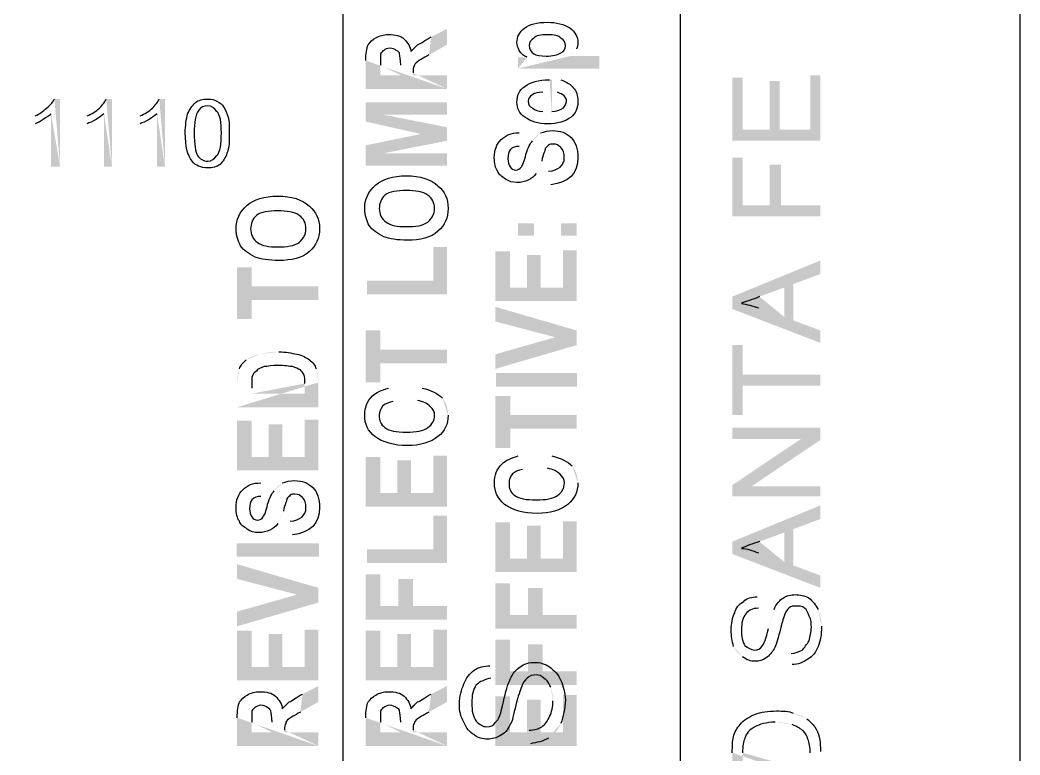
# Model space of a CAD drawing. Header units: feet. Extents: x -88.4 to -52.7, y -30 to -2.4.
# Drawn here: x -54.964 to -53.485, y -4.62 to -3.533 of the extents above; entities that cross this region are included whole.
import ezdxf

# ---------------------------------------------------------------- set-up
doc = ezdxf.new("R2010")
doc.units = ezdxf.units.FT
doc.header["$LTSCALE"] = 0.3
doc.header["$MEASUREMENT"] = 0
doc.layers.add('PDF_Geometry', color=7, linetype='Continuous')
doc.layers.add('PDF_Solid Fills', color=7, linetype='Continuous')

msp = doc.modelspace()

# ---------------------------------------------------------------- hatches: boundary and pattern name
at = {"layer": 'PDF_Solid Fills', "true_color": 0xff1318, "transparency": 33554559}
h = msp.add_hatch(color=1, dxfattribs=at)
h.paths.add_polyline_path([(-54.3329, -3.6347), (-54.453, -3.6347), (-54.453, -3.5929)], flags=0)
h.paths.add_polyline_path([(-54.3562, -3.5578), (-54.3329, -3.5461), (-54.3329, -3.5696), (-54.3596, -3.5846)], flags=0)
h.paths.add_polyline_path([(-54.383, -3.6112), (-54.383, -3.6146), (-54.3329, -3.6146), (-54.3329, -3.6347)], flags=0)
h.paths.add_polyline_path([(-54.4013, -3.6146), (-54.4013, -3.5996)], flags=0)
h.paths.add_polyline_path([(-54.4313, -3.5996), (-54.4313, -3.6146), (-54.4013, -3.6146)], flags=0)
h = msp.add_hatch(color=1, dxfattribs=at)
h.paths.add_polyline_path([(-54.2278, -3.6047), (-54.2278, -3.588), (-54.2144, -3.588)], flags=0)
h.paths.add_polyline_path([(-54.1511, -3.5863, 0.003866), (-54.1411, -3.5762)], flags=0)
h.paths.add_polyline_path([(-54.1511, -3.5863), (-54.1076, -3.5863), (-54.1076, -3.6047), (-54.2278, -3.6047)], flags=0)
h = msp.add_hatch(color=1, dxfattribs=at)
h.paths.add_polyline_path([(-54.1694, -3.6397), (-54.1644, -3.6213)], flags=0)
h.paths.add_polyline_path([(-54.1811, -3.6213), (-54.1778, -3.6213), (-54.1778, -3.6681)], flags=0)
h.paths.add_polyline_path([(-54.1911, -3.6681), (-54.1911, -3.6397)], flags=0)
at = {"layer": 'PDF_Solid Fills', "transparency": 33554559}
for points in [[(-53.7807, -3.7114), (-53.9109, -3.7114), (-53.9109, -3.618), (-53.8958, -3.618), (-53.8958, -3.6948), (-53.8558, -3.6948), (-53.8558, -3.623), (-53.8408, -3.623), (-53.8408, -3.6948), (-53.7957, -3.6948), (-53.7957, -3.6147), (-53.7807, -3.6147)], [(-53.7807, -3.8233), (-53.9109, -3.8233), (-53.9109, -3.7366), (-53.8958, -3.7366), (-53.8958, -3.8067), (-53.8558, -3.8067), (-53.8558, -3.7466), (-53.8391, -3.7466), (-53.8391, -3.8067), (-53.7807, -3.8067)], [(-53.7807, -4.0737), (-53.8958, -4.0737), (-53.8958, -4.1171), (-53.9109, -4.1171), (-53.9109, -4.0136), (-53.8958, -4.0136), (-53.8958, -4.0571), (-53.7807, -4.0571)], [(-53.7807, -4.2373), (-53.9109, -4.2373), (-53.9109, -4.2206), (-53.8091, -4.1522), (-53.9109, -4.1522), (-53.9109, -4.1355), (-53.7807, -4.1355), (-53.7807, -4.1538), (-53.8824, -4.2223), (-53.7807, -4.2223)]]:
    msp.add_hatch(color=256, dxfattribs=at).paths.add_polyline_path(points)
h = msp.add_hatch(color=256, dxfattribs=at)
h.paths.add_polyline_path([(-54.905, -3.7499), (-54.9185, -3.7499), (-54.9185, -3.6714)], flags=0)
h.paths.add_polyline_path([(-54.9418, -3.6864), (-54.9418, -3.6748)], flags=0)
h.paths.add_polyline_path([(-54.9134, -3.6498), (-54.905, -3.6498), (-54.905, -3.7499)], flags=0)
h = msp.add_hatch(color=256, dxfattribs=at)
h.paths.add_polyline_path([(-54.8284, -3.7499), (-54.8401, -3.7499), (-54.8401, -3.6714)], flags=0)
h.paths.add_polyline_path([(-54.8651, -3.6864), (-54.8651, -3.6748)], flags=0)
h.paths.add_polyline_path([(-54.8368, -3.6498), (-54.8284, -3.6498), (-54.8284, -3.7499)], flags=0)
h = msp.add_hatch(color=256, dxfattribs=at)
h.paths.add_polyline_path([(-54.7499, -3.7499), (-54.7617, -3.7499), (-54.7617, -3.6714)], flags=0)
h.paths.add_polyline_path([(-54.7867, -3.6864), (-54.7867, -3.6748)], flags=0)
h.paths.add_polyline_path([(-54.7584, -3.6498), (-54.7499, -3.6498), (-54.7499, -3.7499)], flags=0)
at = {"layer": 'PDF_Solid Fills', "true_color": 0xff1318, "transparency": 33554559}
for points in [[(-54.3329, -3.7482), (-54.453, -3.7482), (-54.453, -3.7182), (-54.3713, -3.7014), (-54.453, -3.6831), (-54.453, -3.6548), (-54.3329, -3.6548), (-54.3329, -3.6731), (-54.4263, -3.6731), (-54.3329, -3.6914), (-54.3329, -3.7114), (-54.4263, -3.7299), (-54.3329, -3.7299)], [(-54.3329, -3.9385), (-54.4513, -3.9385), (-54.4513, -3.9185), (-54.3529, -3.9185), (-54.3529, -3.8684), (-54.3329, -3.8684)], [(-54.1411, -3.9485), (-54.2612, -3.9485), (-54.2612, -3.8751), (-54.2395, -3.8751), (-54.2395, -3.9285), (-54.2145, -3.9285), (-54.2145, -3.8801), (-54.1944, -3.8801), (-54.1944, -3.9285), (-54.1611, -3.9285), (-54.1611, -3.8734), (-54.1411, -3.8734)], [(-54.5231, -3.9469), (-54.6215, -3.9469), (-54.6215, -3.9752), (-54.6432, -3.9752), (-54.6432, -3.8984), (-54.6215, -3.8984), (-54.6215, -3.9269), (-54.5231, -3.9269)], [(-54.1411, -4.0136), (-54.2612, -4.0487), (-54.2612, -4.0271), (-54.1727, -4.002), (-54.2612, -3.9786), (-54.2612, -3.957), (-54.1411, -3.992)], [(-54.3329, -4.0403), (-54.4313, -4.0403), (-54.4313, -4.0686), (-54.453, -4.0686), (-54.453, -3.9919), (-54.4313, -3.9919), (-54.4313, -4.0203), (-54.3329, -4.0203)], [(-54.1411, -4.1372), (-54.2394, -4.1372), (-54.2394, -4.1655), (-54.2612, -4.1655), (-54.2612, -4.0887), (-54.2394, -4.0887), (-54.2394, -4.1171), (-54.1411, -4.1171)], [(-54.5231, -4.1989), (-54.6432, -4.1989), (-54.6432, -4.1255), (-54.6215, -4.1255), (-54.6215, -4.1789), (-54.5965, -4.1789), (-54.5965, -4.1305), (-54.5764, -4.1305), (-54.5764, -4.1789), (-54.5431, -4.1789), (-54.5431, -4.1238), (-54.5231, -4.1238)], [(-54.3329, -4.2523), (-54.453, -4.2523), (-54.453, -4.1788), (-54.4313, -4.1788), (-54.4313, -4.2323), (-54.4063, -4.2323), (-54.4063, -4.1838), (-54.3862, -4.1838), (-54.3862, -4.2323), (-54.3529, -4.2323), (-54.3529, -4.1772), (-54.3329, -4.1772)], [(-54.3329, -4.3358), (-54.4513, -4.3358), (-54.4513, -4.3157), (-54.3529, -4.3157), (-54.3529, -4.2657), (-54.3329, -4.2657)], [(-54.1411, -4.3492), (-54.2612, -4.3492), (-54.2612, -4.2757), (-54.2395, -4.2757), (-54.2395, -4.3292), (-54.2145, -4.3292), (-54.2145, -4.2807), (-54.1944, -4.2807), (-54.1944, -4.3292), (-54.1611, -4.3292), (-54.1611, -4.2741), (-54.1411, -4.2741)], [(-54.5231, -4.3942), (-54.6432, -4.4293), (-54.6432, -4.4076), (-54.5547, -4.3825), (-54.6432, -4.3592), (-54.6432, -4.3375), (-54.5231, -4.3725)], [(-54.3329, -4.4193), (-54.453, -4.4193), (-54.453, -4.3525), (-54.4313, -4.3525), (-54.4313, -4.3993), (-54.4046, -4.3993), (-54.4046, -4.3592), (-54.383, -4.3592), (-54.383, -4.3993), (-54.3329, -4.3993)], [(-54.1411, -4.4326), (-54.2612, -4.4326), (-54.2612, -4.3658), (-54.2395, -4.3658), (-54.2395, -4.4126), (-54.2129, -4.4126), (-54.2129, -4.3725), (-54.1912, -4.3725), (-54.1912, -4.4126), (-54.1411, -4.4126)], [(-54.5231, -4.5094), (-54.6432, -4.5094), (-54.6432, -4.4359), (-54.6215, -4.4359), (-54.6215, -4.4894), (-54.5965, -4.4894), (-54.5965, -4.4409), (-54.5764, -4.4409), (-54.5764, -4.4894), (-54.5431, -4.4894), (-54.5431, -4.4343), (-54.5231, -4.4343)], [(-54.3329, -4.5094), (-54.453, -4.5094), (-54.453, -4.4359), (-54.4313, -4.4359), (-54.4313, -4.4894), (-54.4063, -4.4894), (-54.4063, -4.4409), (-54.3862, -4.4409), (-54.3862, -4.4894), (-54.3529, -4.4894), (-54.3529, -4.4343), (-54.3329, -4.4343)], [(-54.1411, -4.516), (-54.2612, -4.516), (-54.2612, -4.4493), (-54.2395, -4.4493), (-54.2395, -4.496), (-54.2129, -4.496), (-54.2129, -4.4559), (-54.1912, -4.4559), (-54.1912, -4.496), (-54.1411, -4.496)], [(-54.1411, -4.6062), (-54.2612, -4.6062), (-54.2612, -4.5328), (-54.2395, -4.5328), (-54.2395, -4.5862), (-54.2145, -4.5862), (-54.2145, -4.5378), (-54.1944, -4.5378), (-54.1944, -4.5862), (-54.1611, -4.5862), (-54.1611, -4.5311), (-54.1411, -4.5311)]]:
    msp.add_hatch(color=1, dxfattribs=at).paths.add_polyline_path(points)
h = msp.add_hatch(color=1, dxfattribs=at)
h.paths.add_polyline_path([(-54.1794, -3.7766), (-54.1827, -3.7566)], flags=0)
h.paths.add_polyline_path([(-54.2012, -3.7599, 0.023417), (-54.1927, -3.7414)], flags=0)
h.paths.add_polyline_path([(-54.2262, -3.6998), (-54.2262, -3.7198)], flags=0)
h.paths.add_polyline_path([(-54.1944, -3.6998, 0.109985), (-54.2062, -3.7114)], flags=0)
at = {"layer": 'PDF_Solid Fills', "transparency": 33554559}
h = msp.add_hatch(color=256, dxfattribs=at)
h.paths.add_polyline_path([(-53.7807, -4.0103), (-53.9109, -3.9602), (-53.9109, -3.9419), (-53.7807, -3.8884), (-53.7807, -3.9084), (-53.8208, -3.9235), (-53.8208, -3.9769), (-53.7807, -3.992)], flags=0)
h.paths.add_polyline_path([(-53.8341, -3.9719), (-53.8341, -3.9285), (-53.8708, -3.9419)], flags=0)
h.paths.add_polyline_path([(-53.8724, -3.9585), (-53.8341, -3.9719)], flags=0)
at = {"layer": 'PDF_Solid Fills', "true_color": 0xff1318, "transparency": 33554559}
h = msp.add_hatch(color=1, dxfattribs=at)
h.paths.add_polyline_path([(-54.6432, -4.1054), (-54.6432, -4.0687)], flags=0)
h.paths.add_polyline_path([(-54.6398, -4.0486, 0.081577), (-54.6432, -4.0687)], flags=0)
h.paths.add_polyline_path([(-54.6098, -4.027, 0.098326), (-54.6298, -4.0353)], flags=0)
h.paths.add_polyline_path([(-54.5815, -4.0236, 0.059811), (-54.6098, -4.027)], flags=0)
h.paths.add_polyline_path([(-54.5231, -4.0687, 0.081577), (-54.5264, -4.0486)], flags=0)
h.paths.add_polyline_path([(-54.5231, -4.0687), (-54.5231, -4.1054), (-54.6432, -4.1054)], flags=0)
h.paths.add_polyline_path([(-54.6215, -4.0854), (-54.5431, -4.0854), (-54.5431, -4.0704)], flags=0)
h.paths.add_polyline_path([(-54.6215, -4.0771), (-54.6215, -4.0854)], flags=0)
h = msp.add_hatch(color=1, dxfattribs=at)
h.paths.add_polyline_path([(-54.3763, -4.0954), (-54.3696, -4.0771)], flags=0)
h.paths.add_polyline_path([(-54.3312, -4.1171, 0.165326), (-54.3395, -4.0921)], flags=0)
h.paths.add_polyline_path([(-54.4196, -4.0771), (-54.413, -4.0971)], flags=0)
h = msp.add_hatch(color=1, dxfattribs=at)
h.paths.add_polyline_path([(-54.1844, -4.1956), (-54.1778, -4.1773)], flags=0)
h.paths.add_polyline_path([(-54.1393, -4.2173, 0.165326), (-54.1476, -4.1923)], flags=0)
h.paths.add_polyline_path([(-54.2278, -4.1773), (-54.2211, -4.1973)], flags=0)
h = msp.add_hatch(color=1, dxfattribs=at)
h.paths.add_polyline_path([(-54.5614, -4.2941), (-54.5647, -4.2741)], flags=0)
h.paths.add_polyline_path([(-54.5832, -4.2774, 0.023417), (-54.5747, -4.2589)], flags=0)
h.paths.add_polyline_path([(-54.6082, -4.2173), (-54.6082, -4.2373)], flags=0)
h.paths.add_polyline_path([(-54.5764, -4.2173, 0.109985), (-54.5882, -4.2289)], flags=0)
at = {"layer": 'PDF_Solid Fills', "transparency": 33554559}
h = msp.add_hatch(color=256, dxfattribs=at)
h.paths.add_polyline_path([(-53.7807, -4.3725), (-53.9109, -4.3224), (-53.9109, -4.3041), (-53.7807, -4.2506), (-53.7807, -4.2707), (-53.8208, -4.2857), (-53.8208, -4.3392), (-53.7807, -4.3542)], flags=0)
h.paths.add_polyline_path([(-53.8341, -4.3342), (-53.8341, -4.2907), (-53.8708, -4.3041)], flags=0)
h.paths.add_polyline_path([(-53.8724, -4.3207), (-53.8341, -4.3342)], flags=0)
h = msp.add_hatch(color=256, dxfattribs=at)
h.paths.add_polyline_path([(-53.8224, -4.486), (-53.8241, -4.4694)], flags=0)
h.paths.add_polyline_path([(-53.9092, -4.4593, 0.12848), (-53.8958, -4.4744)], flags=0)
h.paths.add_polyline_path([(-53.8741, -4.3858), (-53.8724, -4.4026)], flags=0)
h.paths.add_polyline_path([(-53.8491, -4.4043, 0.020034), (-53.8574, -4.4326)], flags=0)
h.paths.add_polyline_path([(-53.779, -4.4293, 0.096189), (-53.784, -4.4043)], flags=0)
h = msp.add_hatch(color=256, dxfattribs=at)
h.paths.add_polyline_path([(-54.2094, -4.6029), (-54.2111, -4.5828)], flags=0)
h.paths.add_polyline_path([(-54.1761, -4.5395, 0.082283), (-54.1794, -4.5194)], flags=0)
h.paths.add_polyline_path([(-54.2695, -4.4877), (-54.2679, -4.506)], flags=0)
h.paths.add_polyline_path([(-54.1827, -4.5945, 0.157809), (-54.1644, -4.5728)], flags=0)
at = {"layer": 'PDF_Solid Fills', "true_color": 0xff1318, "transparency": 33554559}
h = msp.add_hatch(color=1, dxfattribs=at)
h.paths.add_polyline_path([(-54.5231, -4.6062), (-54.6432, -4.6062), (-54.6432, -4.5645)], flags=0)
h.paths.add_polyline_path([(-54.5464, -4.5294), (-54.5231, -4.5177), (-54.5231, -4.5411), (-54.5497, -4.5561)], flags=0)
h.paths.add_polyline_path([(-54.5731, -4.5828), (-54.5731, -4.5861), (-54.5231, -4.5861), (-54.5231, -4.6062)], flags=0)
h.paths.add_polyline_path([(-54.5915, -4.5861), (-54.5915, -4.5711)], flags=0)
h.paths.add_polyline_path([(-54.6215, -4.5711), (-54.6215, -4.5861), (-54.5915, -4.5861)], flags=0)
h = msp.add_hatch(color=1, dxfattribs=at)
h.paths.add_polyline_path([(-54.3329, -4.6062), (-54.453, -4.6062), (-54.453, -4.5645)], flags=0)
h.paths.add_polyline_path([(-54.3562, -4.5294), (-54.3329, -4.5177), (-54.3329, -4.5411), (-54.3596, -4.5561)], flags=0)
h.paths.add_polyline_path([(-54.383, -4.5828), (-54.383, -4.5861), (-54.3329, -4.5861), (-54.3329, -4.6062)], flags=0)
h.paths.add_polyline_path([(-54.4013, -4.5861), (-54.4013, -4.5711)], flags=0)
h.paths.add_polyline_path([(-54.4313, -4.5711), (-54.4313, -4.5861), (-54.4013, -4.5861)], flags=0)
at = {"layer": 'PDF_Solid Fills', "transparency": 33554559}
h = msp.add_hatch(color=256, dxfattribs=at)
h.paths.add_polyline_path([(-53.7807, -4.6612), (-53.9109, -4.6612), (-53.9109, -4.6162)], flags=0)
h.paths.add_polyline_path([(-53.8008, -4.5661, 0.098326), (-53.8208, -4.5578)], flags=0)
h.paths.add_polyline_path([(-53.7807, -4.6146), (-53.7807, -4.6612)], flags=0)
h.paths.add_polyline_path([(-53.7957, -4.6446), (-53.7957, -4.6162)], flags=0)
h.paths.add_polyline_path([(-53.8224, -4.5745, 0.062753), (-53.8474, -4.5711)], flags=0)
h.paths.add_polyline_path([(-53.8958, -4.6162), (-53.8958, -4.6446), (-53.7957, -4.6446)], flags=0)

# ---------------------------------------------------------------- linework, layer by layer
at = {"layer": 'PDF_Geometry', "lineweight": 25}
msp.add_lwpolyline([(-68.9998, -12.4632), (-68.9998, -2.4479), (-53.4855, -2.4479), (-53.4855, -12.4632)], close=True, dxfattribs=at)
for points in [[(-54.4864, -12.4632), (-54.4864, -2.4479)], [(-53.9875, -8.3069), (-53.9875, -2.4479)]]:
    msp.add_lwpolyline(points, dxfattribs=at)
for points in [[(-54.4246, -3.7917, 0.204455), (-54.433, -3.8117)], [(-54.6148, -3.8217, 0.204455), (-54.6232, -3.8417)]]:
    msp.add_lwpolyline(points, format="xyb", dxfattribs=at)
for points in [[(-54.2294, -3.5662), (-54.2294, -3.5579), (-54.2261, -3.5512), (-54.2178, -3.5446)], [(-54.2178, -3.5446), (-54.2111, -3.5396), (-54.1994, -3.5362), (-54.1844, -3.5362)], [(-54.1844, -3.5362), (-54.1711, -3.5362), (-54.1594, -3.5396), (-54.1511, -3.5446)], [(-54.1511, -3.5446), (-54.1428, -3.5512), (-54.1394, -3.5579), (-54.1394, -3.5662)], [(-54.4496, -3.5696), (-54.4463, -3.5662), (-54.443, -3.5612), (-54.438, -3.5595)], [(-54.438, -3.5595), (-54.433, -3.5561), (-54.4263, -3.5545), (-54.4196, -3.5545)], [(-54.4196, -3.5545), (-54.4096, -3.5545), (-54.4013, -3.5561), (-54.3963, -3.5612)], [(-54.3963, -3.5612), (-54.3913, -3.5662), (-54.3863, -3.5729), (-54.3863, -3.5796)], [(-54.3763, -3.5696), (-54.3713, -3.5679), (-54.3663, -3.5629), (-54.3562, -3.5578)], [(-54.2044, -3.5596), (-54.2094, -3.5629), (-54.2111, -3.5662), (-54.2111, -3.5712)], [(-54.1844, -3.5546), (-54.1944, -3.5546), (-54.2011, -3.5562), (-54.2044, -3.5596)], [(-54.1644, -3.5596), (-54.1677, -3.5562), (-54.1744, -3.5546), (-54.1844, -3.5546)], [(-54.1578, -3.5712), (-54.1578, -3.5662), (-54.1594, -3.5629), (-54.1644, -3.5596)], [(-54.453, -3.5929), (-54.453, -3.5829), (-54.4513, -3.5746), (-54.4496, -3.5696)], [(-54.4263, -3.5779), (-54.428, -3.5779), (-54.4296, -3.5812), (-54.4313, -3.5829)], [(-54.418, -3.5746), (-54.4213, -3.5746), (-54.4246, -3.5762), (-54.4263, -3.5779)], [(-54.408, -3.5779), (-54.4096, -3.5762), (-54.413, -3.5746), (-54.418, -3.5746)], [(-54.403, -3.5829), (-54.403, -3.5812), (-54.4046, -3.5796), (-54.408, -3.5779)], [(-54.3863, -3.5796), (-54.383, -3.5762), (-54.3796, -3.5729), (-54.3763, -3.5696)], [(-54.2261, -3.578), (-54.2278, -3.5746), (-54.2294, -3.5696), (-54.2294, -3.5662)], [(-54.2144, -3.588), (-54.2194, -3.5863), (-54.2227, -3.583), (-54.2261, -3.578)], [(-54.2111, -3.5712), (-54.2111, -3.5746), (-54.2094, -3.5797), (-54.2044, -3.583)], [(-54.1644, -3.5813), (-54.1594, -3.5797), (-54.1578, -3.5746), (-54.1578, -3.5712)], [(-54.1394, -3.5662), (-54.1394, -3.5696), (-54.1394, -3.5729), (-54.1411, -3.5762)], [(-54.4313, -3.5829), (-54.4313, -3.5846), (-54.4313, -3.5912), (-54.4313, -3.5996)], [(-54.4013, -3.5996), (-54.4013, -3.5912), (-54.403, -3.5862), (-54.403, -3.5829)], [(-54.3596, -3.5846), (-54.368, -3.5896), (-54.3746, -3.5929), (-54.3763, -3.5946)], [(-54.2044, -3.583), (-54.2011, -3.5847), (-54.1944, -3.5863), (-54.1861, -3.5863)], [(-54.1861, -3.5863), (-54.1761, -3.5863), (-54.1694, -3.5847), (-54.1644, -3.5813)], [(-54.3813, -3.6012), (-54.383, -3.6029), (-54.383, -3.6062), (-54.383, -3.6112)], [(-54.3763, -3.5946), (-54.3796, -3.5962), (-54.3813, -3.5996), (-54.3813, -3.6012)], [(-54.2178, -3.6313), (-54.2094, -3.6247), (-54.1978, -3.6213), (-54.1811, -3.6213)], [(-54.1644, -3.6213), (-54.1561, -3.6247), (-54.1494, -3.628), (-54.1461, -3.633)], [(-54.2294, -3.6548), (-54.2294, -3.6447), (-54.2261, -3.6363), (-54.2178, -3.6313)], [(-54.1461, -3.633), (-54.1411, -3.638), (-54.1394, -3.6447), (-54.1394, -3.6531)], [(-54.9251, -3.6631), (-54.9185, -3.6581), (-54.915, -3.6531), (-54.9134, -3.6498)], [(-54.8468, -3.6631), (-54.8418, -3.6581), (-54.8385, -3.6531), (-54.8368, -3.6498)], [(-54.7684, -3.6631), (-54.7634, -3.6581), (-54.76, -3.6531), (-54.7584, -3.6498)], [(-54.7049, -3.6548), (-54.6999, -3.6514), (-54.6949, -3.6498), (-54.6865, -3.6498)], [(-54.6865, -3.6498), (-54.6815, -3.6498), (-54.6765, -3.6498), (-54.6732, -3.6531)], [(-54.2061, -3.643), (-54.2111, -3.6464), (-54.2128, -3.6498), (-54.2128, -3.6531)], [(-54.1911, -3.6397), (-54.1978, -3.6397), (-54.2028, -3.6413), (-54.2061, -3.643)], [(-54.1561, -3.6531), (-54.1561, -3.6464), (-54.1611, -3.643), (-54.1694, -3.6397)], [(-54.9418, -3.6748), (-54.9351, -3.6714), (-54.9301, -3.6681), (-54.9251, -3.6631)], [(-54.8651, -3.6748), (-54.8585, -3.6714), (-54.8518, -3.6681), (-54.8468, -3.6631)], [(-54.7867, -3.6748), (-54.78, -3.6714), (-54.7734, -3.6681), (-54.7684, -3.6631)], [(-54.7166, -3.6714), (-54.7133, -3.6648), (-54.7099, -3.6598), (-54.7049, -3.6548)], [(-54.6999, -3.6664), (-54.7049, -3.6731), (-54.7066, -3.6848), (-54.7066, -3.6998)], [(-54.6865, -3.6598), (-54.6933, -3.6598), (-54.6966, -3.6614), (-54.6999, -3.6664)], [(-54.6732, -3.6681), (-54.6765, -3.6631), (-54.6815, -3.6598), (-54.6865, -3.6598)], [(-54.6732, -3.6531), (-54.6682, -3.6548), (-54.6648, -3.6581), (-54.6632, -3.6614)], [(-54.6632, -3.6614), (-54.6598, -3.6664), (-54.6582, -3.6714), (-54.6565, -3.6764)], [(-54.2178, -3.6764), (-54.2261, -3.6714), (-54.2294, -3.6631), (-54.2294, -3.6548)], [(-54.2128, -3.6531), (-54.2128, -3.6581), (-54.2111, -3.6614), (-54.2061, -3.6631)], [(-54.2061, -3.6631), (-54.2028, -3.6664), (-54.1978, -3.6681), (-54.1911, -3.6681)], [(-54.1778, -3.6681), (-54.1711, -3.6681), (-54.1661, -3.6664), (-54.1611, -3.6631)], [(-54.1611, -3.6631), (-54.1578, -3.6598), (-54.1561, -3.6564), (-54.1561, -3.6531)], [(-54.1394, -3.6531), (-54.1394, -3.6631), (-54.1428, -3.6714), (-54.1494, -3.6764)], [(-54.9301, -3.6798), (-54.9335, -3.6831), (-54.9385, -3.6848), (-54.9418, -3.6864)], [(-54.9185, -3.6714), (-54.9201, -3.6748), (-54.9251, -3.6764), (-54.9301, -3.6798)], [(-54.8518, -3.6798), (-54.8568, -3.6831), (-54.8618, -3.6848), (-54.8651, -3.6864)], [(-54.8401, -3.6714), (-54.8435, -3.6748), (-54.8468, -3.6764), (-54.8518, -3.6798)], [(-54.7734, -3.6798), (-54.7784, -3.6831), (-54.7834, -3.6848), (-54.7867, -3.6864)], [(-54.7617, -3.6714), (-54.765, -3.6748), (-54.7684, -3.6764), (-54.7734, -3.6798)], [(-54.7199, -3.6998), (-54.7199, -3.6881), (-54.7183, -3.6798), (-54.7166, -3.6714)], [(-54.6665, -3.6998), (-54.6665, -3.6848), (-54.6682, -3.6731), (-54.6732, -3.6681)], [(-54.6565, -3.6764), (-54.6548, -3.6831), (-54.6548, -3.6914), (-54.6548, -3.6998)], [(-54.1844, -3.6864), (-54.1978, -3.6864), (-54.2094, -3.6831), (-54.2178, -3.6764)], [(-54.1494, -3.6764), (-54.1578, -3.6831), (-54.1694, -3.6864), (-54.1844, -3.6864)], [(-54.1944, -3.6998), (-54.1894, -3.6981), (-54.1827, -3.6964), (-54.1761, -3.6964)], [(-54.1761, -3.6964), (-54.1661, -3.6964), (-54.1561, -3.6998), (-54.1494, -3.7064)], [(-54.7099, -3.7416), (-54.7166, -3.7332), (-54.7199, -3.7199), (-54.7199, -3.6998)], [(-54.7066, -3.6998), (-54.7066, -3.7166), (-54.7049, -3.7282), (-54.7016, -3.7332)], [(-54.6732, -3.7332), (-54.6682, -3.7282), (-54.6665, -3.7166), (-54.6665, -3.6998)], [(-54.6548, -3.6998), (-54.6548, -3.7114), (-54.6548, -3.7216), (-54.6582, -3.7299)], [(-54.2629, -3.7364), (-54.2629, -3.7248), (-54.2595, -3.7164), (-54.2529, -3.7098)], [(-54.2529, -3.7098), (-54.2462, -3.7031), (-54.2379, -3.6998), (-54.2262, -3.6998)], [(-54.2162, -3.7314), (-54.2129, -3.7214), (-54.2095, -3.7148), (-54.2062, -3.7114)], [(-54.1494, -3.7064), (-54.1428, -3.7131), (-54.1394, -3.7231), (-54.1394, -3.7364)], [(-54.2395, -3.7248), (-54.2412, -3.7281), (-54.2429, -3.7314), (-54.2429, -3.7381)], [(-54.2262, -3.7198), (-54.2312, -3.7198), (-54.2362, -3.7214), (-54.2395, -3.7248)], [(-54.1877, -3.7231), (-54.1877, -3.7264), (-54.1911, -3.7314), (-54.1927, -3.7414)], [(-54.1827, -3.7181), (-54.1844, -3.7198), (-54.1861, -3.7214), (-54.1877, -3.7231)], [(-54.1761, -3.7164), (-54.1778, -3.7164), (-54.1811, -3.7164), (-54.1827, -3.7181)], [(-54.1644, -3.7214), (-54.1677, -3.7181), (-54.1711, -3.7164), (-54.1761, -3.7164)], [(-54.1594, -3.7364), (-54.1594, -3.7298), (-54.1611, -3.7248), (-54.1644, -3.7214)], [(-54.7016, -3.7332), (-54.6983, -3.7382), (-54.6933, -3.7416), (-54.6865, -3.7416)], [(-54.6865, -3.7416), (-54.6815, -3.7416), (-54.6765, -3.7382), (-54.6732, -3.7332)], [(-54.6582, -3.7299), (-54.6598, -3.7366), (-54.6648, -3.7416), (-54.6682, -3.7466)], [(-54.2579, -3.7566), (-54.2612, -3.7516), (-54.2629, -3.7449), (-54.2629, -3.7364)], [(-54.2429, -3.7381), (-54.2429, -3.7432), (-54.2412, -3.7466), (-54.2395, -3.7499)], [(-54.2229, -3.7499), (-54.2212, -3.7482), (-54.2179, -3.7414), (-54.2162, -3.7314)], [(-54.1827, -3.7566), (-54.1677, -3.7549), (-54.1594, -3.7482), (-54.1594, -3.7364)], [(-54.1394, -3.7364), (-54.1394, -3.7599), (-54.1527, -3.7732), (-54.1794, -3.7766)], [(-54.6865, -3.7516), (-54.6966, -3.7516), (-54.7049, -3.7482), (-54.7099, -3.7416)], [(-54.6682, -3.7466), (-54.6732, -3.7499), (-54.6798, -3.7516), (-54.6865, -3.7516)], [(-54.2395, -3.7499), (-54.2379, -3.7532), (-54.2345, -3.7549), (-54.2312, -3.7549)], [(-54.2312, -3.7549), (-54.2279, -3.7549), (-54.2245, -3.7532), (-54.2229, -3.7499)], [(-54.438, -3.7767), (-54.428, -3.7683), (-54.413, -3.7633), (-54.393, -3.7633)], [(-54.393, -3.7633), (-54.3729, -3.7633), (-54.3562, -3.7683), (-54.3462, -3.7783)], [(-54.2462, -3.7682), (-54.2512, -3.7649), (-54.2562, -3.7616), (-54.2579, -3.7566)], [(-54.2295, -3.7732), (-54.2362, -3.7732), (-54.2412, -3.7716), (-54.2462, -3.7682)], [(-54.2129, -3.7699), (-54.2179, -3.7716), (-54.2229, -3.7732), (-54.2295, -3.7732)], [(-54.2012, -3.7599), (-54.2045, -3.7649), (-54.2079, -3.7666), (-54.2129, -3.7699)], [(-54.4546, -3.8117), (-54.4546, -3.7983), (-54.4496, -3.7867), (-54.438, -3.7767)], [(-54.393, -3.785), (-54.4063, -3.785), (-54.418, -3.7867), (-54.4246, -3.7917)], [(-54.3612, -3.7917), (-54.3679, -3.7867), (-54.3795, -3.785), (-54.393, -3.785)], [(-54.3462, -3.7783), (-54.3362, -3.7867), (-54.3312, -3.7967), (-54.3312, -3.8117)], [(-54.6282, -3.8067), (-54.6182, -3.7983), (-54.6032, -3.7933), (-54.5832, -3.7933)], [(-54.5832, -3.7933), (-54.5631, -3.7933), (-54.5464, -3.7983), (-54.5364, -3.8083)], [(-54.3512, -3.8117), (-54.3512, -3.8033), (-54.3545, -3.7967), (-54.3612, -3.7917)], [(-54.6448, -3.8417), (-54.6448, -3.8283), (-54.6398, -3.8167), (-54.6282, -3.8067)], [(-54.5832, -3.815), (-54.5965, -3.815), (-54.6082, -3.8167), (-54.6148, -3.8217)], [(-54.5514, -3.8217), (-54.5581, -3.8167), (-54.5697, -3.815), (-54.5832, -3.815)], [(-54.5364, -3.8083), (-54.5264, -3.8167), (-54.5214, -3.8267), (-54.5214, -3.8417)], [(-54.448, -3.8368), (-54.4513, -3.8301), (-54.4546, -3.8218), (-54.4546, -3.8117)], [(-54.433, -3.8117), (-54.433, -3.8201), (-54.4296, -3.8268), (-54.423, -3.8318)], [(-54.3612, -3.8318), (-54.3545, -3.8251), (-54.3512, -3.8201), (-54.3512, -3.8117)], [(-54.3312, -3.8117), (-54.3312, -3.8251), (-54.3362, -3.8368), (-54.3462, -3.8451)], [(-54.5414, -3.8417), (-54.5414, -3.8333), (-54.5447, -3.8267), (-54.5514, -3.8217)], [(-54.6382, -3.8668), (-54.6415, -3.8601), (-54.6448, -3.8518), (-54.6448, -3.8417)], [(-54.6232, -3.8417), (-54.6232, -3.8501), (-54.6198, -3.8568), (-54.6132, -3.8618)], [(-54.5514, -3.8618), (-54.5447, -3.8551), (-54.5414, -3.8501), (-54.5414, -3.8417)], [(-54.5214, -3.8417), (-54.5214, -3.8551), (-54.5264, -3.8668), (-54.5364, -3.8751)], [(-54.4263, -3.8534), (-54.4363, -3.8484), (-54.443, -3.8434), (-54.448, -3.8368)], [(-54.423, -3.8318), (-54.4163, -3.8368), (-54.4063, -3.8384), (-54.393, -3.8384)], [(-54.393, -3.8384), (-54.3795, -3.8384), (-54.3679, -3.8368), (-54.3612, -3.8318)], [(-54.3913, -3.8584), (-54.4063, -3.8584), (-54.418, -3.8568), (-54.4263, -3.8534)], [(-54.3462, -3.8451), (-54.3562, -3.8551), (-54.3729, -3.8584), (-54.3913, -3.8584)], [(-54.6165, -3.8834), (-54.6265, -3.8784), (-54.6332, -3.8734), (-54.6382, -3.8668)], [(-54.6132, -3.8618), (-54.6065, -3.8668), (-54.5965, -3.8684), (-54.5832, -3.8684)], [(-54.5832, -3.8684), (-54.5697, -3.8684), (-54.5581, -3.8668), (-54.5514, -3.8618)], [(-54.5815, -3.8884), (-54.5965, -3.8884), (-54.6082, -3.8868), (-54.6165, -3.8834)], [(-54.5364, -3.8751), (-54.5464, -3.8851), (-54.5631, -3.8884), (-54.5815, -3.8884)], [(-53.8708, -3.9419), (-53.8808, -3.9469), (-53.8908, -3.9485), (-53.8974, -3.9519)], [(-53.8974, -3.9519), (-53.8891, -3.9535), (-53.8808, -3.9552), (-53.8724, -3.9585)], [(-54.6398, -4.0486), (-54.6382, -4.0436), (-54.6348, -4.0403), (-54.6298, -4.0353)], [(-54.5815, -4.0236), (-54.5714, -4.0236), (-54.5631, -4.0253), (-54.5547, -4.027)], [(-54.5547, -4.027), (-54.5464, -4.0286), (-54.5414, -4.032), (-54.5364, -4.0353)], [(-54.5364, -4.0353), (-54.5314, -4.0386), (-54.5281, -4.0436), (-54.5264, -4.0486)], [(-54.6148, -4.052), (-54.6182, -4.0536), (-54.6198, -4.0571), (-54.6215, -4.0604)], [(-54.6032, -4.0453), (-54.6082, -4.047), (-54.6132, -4.0486), (-54.6148, -4.052)], [(-54.5832, -4.0436), (-54.5915, -4.0436), (-54.5982, -4.0453), (-54.6032, -4.0453)], [(-54.5614, -4.0453), (-54.5664, -4.0453), (-54.5731, -4.0436), (-54.5832, -4.0436)], [(-54.5497, -4.0503), (-54.5531, -4.0486), (-54.5564, -4.047), (-54.5614, -4.0453)], [(-54.5447, -4.0571), (-54.5464, -4.0536), (-54.5481, -4.052), (-54.5497, -4.0503)], [(-54.6215, -4.0604), (-54.6215, -4.0637), (-54.6215, -4.0687), (-54.6215, -4.0771)], [(-54.5431, -4.0704), (-54.5431, -4.0654), (-54.5431, -4.0604), (-54.5447, -4.0571)], [(-54.443, -4.0887), (-54.438, -4.0837), (-54.4296, -4.0804), (-54.4196, -4.0771)], [(-54.3696, -4.0771), (-54.3562, -4.0804), (-54.3462, -4.0854), (-54.3395, -4.0921)], [(-54.4546, -4.1171), (-54.4546, -4.1054), (-54.4513, -4.0971), (-54.443, -4.0887)], [(-54.358, -4.1037), (-54.3613, -4.1004), (-54.368, -4.0971), (-54.3763, -4.0954)], [(-54.428, -4.1037), (-54.4313, -4.1087), (-54.433, -4.1121), (-54.433, -4.1171)], [(-54.413, -4.0971), (-54.4196, -4.0987), (-54.4246, -4.1004), (-54.428, -4.1037)], [(-54.3512, -4.1171), (-54.3512, -4.1121), (-54.3529, -4.1087), (-54.358, -4.1037)], [(-54.4396, -4.1488), (-54.4496, -4.1405), (-54.4546, -4.1305), (-54.4546, -4.1171)], [(-54.433, -4.1171), (-54.433, -4.1255), (-54.4313, -4.1305), (-54.4246, -4.1355)], [(-54.3613, -4.1355), (-54.3545, -4.1305), (-54.3512, -4.1255), (-54.3512, -4.1171)], [(-54.3312, -4.1171), (-54.3312, -4.1305), (-54.3362, -4.1405), (-54.3462, -4.1488)], [(-54.4246, -4.1355), (-54.418, -4.1405), (-54.408, -4.1422), (-54.393, -4.1422)], [(-54.393, -4.1422), (-54.378, -4.1422), (-54.368, -4.1405), (-54.3613, -4.1355)], [(-54.3913, -4.1622), (-54.4113, -4.1622), (-54.428, -4.1572), (-54.4396, -4.1488)], [(-54.3462, -4.1488), (-54.3562, -4.1572), (-54.373, -4.1622), (-54.3913, -4.1622)], [(-54.2511, -4.1889), (-54.2461, -4.1839), (-54.2377, -4.1806), (-54.2278, -4.1773)], [(-54.1778, -4.1773), (-54.1643, -4.1806), (-54.1543, -4.1856), (-54.1476, -4.1923)], [(-54.2627, -4.2173), (-54.2627, -4.2056), (-54.2594, -4.1973), (-54.2511, -4.1889)], [(-54.2211, -4.1973), (-54.2278, -4.1989), (-54.2327, -4.2006), (-54.2361, -4.2039)], [(-54.1661, -4.2039), (-54.1694, -4.2006), (-54.1761, -4.1973), (-54.1844, -4.1956)], [(-54.5764, -4.2173), (-54.5714, -4.2156), (-54.5647, -4.2139), (-54.5581, -4.2139)], [(-54.5581, -4.2139), (-54.5481, -4.2139), (-54.5381, -4.2173), (-54.5314, -4.2239)], [(-54.2361, -4.2039), (-54.2394, -4.2089), (-54.2411, -4.2123), (-54.2411, -4.2173)], [(-54.1593, -4.2173), (-54.1593, -4.2123), (-54.161, -4.2089), (-54.1661, -4.2039)], [(-54.6448, -4.2539), (-54.6448, -4.2423), (-54.6415, -4.2339), (-54.6348, -4.2273)], [(-54.6348, -4.2273), (-54.6282, -4.2206), (-54.6198, -4.2173), (-54.6082, -4.2173)], [(-54.5982, -4.2489), (-54.5948, -4.2389), (-54.5915, -4.2323), (-54.5882, -4.2289)], [(-54.5314, -4.2239), (-54.5247, -4.2306), (-54.5214, -4.2406), (-54.5214, -4.2539)], [(-54.2477, -4.2491), (-54.2577, -4.2407), (-54.2627, -4.2307), (-54.2627, -4.2173)], [(-54.2411, -4.2173), (-54.2411, -4.2257), (-54.2394, -4.2307), (-54.2327, -4.2357)], [(-54.1694, -4.2357), (-54.1626, -4.2307), (-54.1593, -4.2257), (-54.1593, -4.2173)], [(-54.1393, -4.2173), (-54.1393, -4.2307), (-54.1443, -4.2407), (-54.1543, -4.2491)], [(-54.6215, -4.2423), (-54.6232, -4.2456), (-54.6248, -4.2489), (-54.6248, -4.2556)], [(-54.6082, -4.2373), (-54.6132, -4.2373), (-54.6182, -4.2389), (-54.6215, -4.2423)], [(-54.5697, -4.2406), (-54.5697, -4.2439), (-54.5731, -4.2489), (-54.5747, -4.2589)], [(-54.5647, -4.2356), (-54.5664, -4.2373), (-54.5681, -4.2389), (-54.5697, -4.2406)], [(-54.5581, -4.2339), (-54.5597, -4.2339), (-54.5631, -4.2339), (-54.5647, -4.2356)], [(-54.5464, -4.2389), (-54.5497, -4.2356), (-54.5531, -4.2339), (-54.5581, -4.2339)], [(-54.5414, -4.2539), (-54.5414, -4.2473), (-54.5431, -4.2423), (-54.5464, -4.2389)], [(-54.2327, -4.2357), (-54.2261, -4.2407), (-54.2161, -4.2424), (-54.2011, -4.2424)], [(-54.2011, -4.2424), (-54.1861, -4.2424), (-54.1761, -4.2407), (-54.1694, -4.2357)], [(-54.6398, -4.2741), (-54.6432, -4.2691), (-54.6448, -4.2624), (-54.6448, -4.2539)], [(-54.6248, -4.2556), (-54.6248, -4.2607), (-54.6232, -4.2641), (-54.6215, -4.2674)], [(-54.6048, -4.2674), (-54.6032, -4.2657), (-54.5998, -4.2589), (-54.5982, -4.2489)], [(-54.5647, -4.2741), (-54.5497, -4.2724), (-54.5414, -4.2657), (-54.5414, -4.2539)], [(-54.5214, -4.2539), (-54.5214, -4.2774), (-54.5347, -4.2907), (-54.5614, -4.2941)], [(-54.1994, -4.2624), (-54.2194, -4.2624), (-54.2361, -4.2574), (-54.2477, -4.2491)], [(-54.1543, -4.2491), (-54.1643, -4.2574), (-54.1811, -4.2624), (-54.1994, -4.2624)], [(-54.6215, -4.2674), (-54.6198, -4.2707), (-54.6165, -4.2724), (-54.6132, -4.2724)], [(-54.6132, -4.2724), (-54.6098, -4.2724), (-54.6065, -4.2707), (-54.6048, -4.2674)], [(-54.6282, -4.2857), (-54.6332, -4.2824), (-54.6382, -4.2791), (-54.6398, -4.2741)], [(-54.6115, -4.2907), (-54.6182, -4.2907), (-54.6232, -4.2891), (-54.6282, -4.2857)], [(-54.5948, -4.2874), (-54.5998, -4.2891), (-54.6048, -4.2907), (-54.6115, -4.2907)], [(-54.5832, -4.2774), (-54.5865, -4.2824), (-54.5898, -4.2841), (-54.5948, -4.2874)], [(-53.8708, -4.3041), (-53.8808, -4.3074), (-53.8908, -4.3107), (-53.8974, -4.3141)], [(-53.8974, -4.3141), (-53.8891, -4.3141), (-53.8808, -4.3174), (-53.8724, -4.3207)], [(-53.8941, -4.3925), (-53.8891, -4.3875), (-53.8824, -4.3858), (-53.8741, -4.3858)], [(-53.8491, -4.4043), (-53.8458, -4.3958), (-53.8408, -4.3908), (-53.8358, -4.3875)], [(-53.8358, -4.3875), (-53.8308, -4.3842), (-53.8241, -4.3825), (-53.8174, -4.3825)], [(-53.8174, -4.3825), (-53.8108, -4.3825), (-53.8041, -4.3842), (-53.7974, -4.3875)], [(-53.7974, -4.3875), (-53.7923, -4.3925), (-53.7873, -4.3976), (-53.784, -4.4043)], [(-53.9074, -4.4093), (-53.9058, -4.4026), (-53.9008, -4.3958), (-53.8941, -4.3925)], [(-53.8724, -4.4026), (-53.8808, -4.4026), (-53.8874, -4.4059), (-53.8908, -4.4109)], [(-53.8274, -4.4026), (-53.8291, -4.4043), (-53.8324, -4.4076), (-53.8341, -4.4143)], [(-53.8158, -4.3993), (-53.8208, -4.3993), (-53.8241, -4.3993), (-53.8274, -4.4026)], [(-53.8041, -4.4026), (-53.8074, -4.3993), (-53.8124, -4.3993), (-53.8158, -4.3993)], [(-53.7974, -4.4143), (-53.7991, -4.4093), (-53.8008, -4.4043), (-53.8041, -4.4026)], [(-53.9125, -4.4343), (-53.9125, -4.4259), (-53.9109, -4.4159), (-53.9074, -4.4093)], [(-53.8908, -4.4109), (-53.8958, -4.4159), (-53.8974, -4.4243), (-53.8974, -4.4343)], [(-53.8341, -4.4143), (-53.8358, -4.4176), (-53.8374, -4.4243), (-53.8408, -4.4376)], [(-53.794, -4.4309), (-53.794, -4.4243), (-53.794, -4.4193), (-53.7974, -4.4143)], [(-53.9092, -4.4593), (-53.9109, -4.4509), (-53.9125, -4.4443), (-53.9125, -4.4343)], [(-53.8974, -4.4343), (-53.8974, -4.4443), (-53.8958, -4.4526), (-53.8924, -4.4576)], [(-53.8674, -4.4593), (-53.8641, -4.4559), (-53.8608, -4.4476), (-53.8574, -4.4326)], [(-53.7974, -4.4509), (-53.7957, -4.4443), (-53.794, -4.4376), (-53.794, -4.4309)], [(-53.779, -4.4293), (-53.779, -4.4426), (-53.7807, -4.4509), (-53.784, -4.4593)], [(-53.8408, -4.4376), (-53.8441, -4.4493), (-53.8458, -4.4576), (-53.8491, -4.4626)], [(-53.8074, -4.4644), (-53.8041, -4.4609), (-53.8008, -4.4559), (-53.7974, -4.4509)], [(-53.8924, -4.4576), (-53.8874, -4.4609), (-53.8841, -4.4644), (-53.8774, -4.4644)], [(-53.8774, -4.4644), (-53.8741, -4.4644), (-53.8691, -4.4626), (-53.8674, -4.4593)], [(-53.8491, -4.4626), (-53.8524, -4.4677), (-53.8558, -4.4727), (-53.8608, -4.476)], [(-53.8241, -4.4694), (-53.8174, -4.4694), (-53.8124, -4.466), (-53.8074, -4.4644)], [(-53.784, -4.4593), (-53.7873, -4.4677), (-53.7923, -4.4744), (-53.7991, -4.4777)], [(-53.8774, -4.481), (-53.8841, -4.481), (-53.8891, -4.4794), (-53.8958, -4.4744)], [(-53.8608, -4.476), (-53.8658, -4.4794), (-53.8708, -4.481), (-53.8774, -4.481)], [(-53.7991, -4.4777), (-53.8058, -4.4827), (-53.8141, -4.486), (-53.8224, -4.486)], [(-54.3079, -4.5144), (-54.3045, -4.506), (-54.2995, -4.4994), (-54.2929, -4.4944)], [(-54.2929, -4.4944), (-54.2862, -4.4894), (-54.2779, -4.4877), (-54.2695, -4.4877)], [(-54.2394, -4.5077), (-54.2361, -4.4994), (-54.2311, -4.4927), (-54.2244, -4.4894)], [(-54.2244, -4.4894), (-54.2194, -4.4844), (-54.2111, -4.4827), (-54.2028, -4.4827)], [(-54.2028, -4.4827), (-54.1961, -4.4827), (-54.1877, -4.4844), (-54.1811, -4.4894)], [(-54.1811, -4.4894), (-54.1744, -4.4944), (-54.1677, -4.501), (-54.1644, -4.5094)], [(-54.2679, -4.506), (-54.2762, -4.5077), (-54.2845, -4.511), (-54.2895, -4.516)], [(-54.2495, -4.5411), (-54.2462, -4.526), (-54.2427, -4.5144), (-54.2394, -4.5077)], [(-54.2144, -4.506), (-54.2178, -4.5094), (-54.2211, -4.5127), (-54.2227, -4.5194)], [(-54.2011, -4.501), (-54.2061, -4.501), (-54.2111, -4.5027), (-54.2144, -4.506)], [(-54.1894, -4.506), (-54.1927, -4.5027), (-54.1978, -4.501), (-54.2011, -4.501)], [(-54.1794, -4.5194), (-54.1827, -4.5127), (-54.1844, -4.5094), (-54.1894, -4.506)], [(-54.1644, -4.5094), (-54.1611, -4.5177), (-54.1578, -4.5277), (-54.1578, -4.5378)], [(-54.3145, -4.5445), (-54.3145, -4.5328), (-54.3112, -4.5227), (-54.3079, -4.5144)], [(-54.2895, -4.516), (-54.2945, -4.5227), (-54.2962, -4.531), (-54.2962, -4.5428)], [(-54.2227, -4.5194), (-54.2244, -4.5227), (-54.2278, -4.5328), (-54.2311, -4.5461)], [(-54.6398, -4.5411), (-54.6365, -4.5378), (-54.6332, -4.5328), (-54.6282, -4.531)], [(-54.6282, -4.531), (-54.6232, -4.5277), (-54.6165, -4.526), (-54.6098, -4.526)], [(-54.6098, -4.526), (-54.5998, -4.526), (-54.5915, -4.5277), (-54.5865, -4.5328)], [(-54.5865, -4.5328), (-54.5815, -4.5378), (-54.5764, -4.5445), (-54.5764, -4.5511)], [(-54.5664, -4.5411), (-54.5614, -4.5395), (-54.5564, -4.5345), (-54.5464, -4.5294)], [(-54.4496, -4.5411), (-54.4463, -4.5378), (-54.443, -4.5328), (-54.438, -4.531)], [(-54.438, -4.531), (-54.433, -4.5277), (-54.4263, -4.526), (-54.4196, -4.526)], [(-54.4196, -4.526), (-54.4096, -4.526), (-54.4013, -4.5277), (-54.3963, -4.5328)], [(-54.3963, -4.5328), (-54.3913, -4.5378), (-54.3863, -4.5445), (-54.3863, -4.5511)], [(-54.3763, -4.5411), (-54.3713, -4.5395), (-54.3663, -4.5345), (-54.3562, -4.5294)], [(-54.1811, -4.5628), (-54.1778, -4.5561), (-54.1761, -4.5478), (-54.1761, -4.5395)], [(-54.1578, -4.5378), (-54.1578, -4.5511), (-54.1611, -4.5628), (-54.1644, -4.5728)], [(-54.6432, -4.5645), (-54.6432, -4.5545), (-54.6415, -4.5461), (-54.6398, -4.5411)], [(-54.6165, -4.5495), (-54.6182, -4.5495), (-54.6198, -4.5528), (-54.6215, -4.5545)], [(-54.6215, -4.5545), (-54.6215, -4.5561), (-54.6215, -4.5628), (-54.6215, -4.5711)], [(-54.6082, -4.5461), (-54.6115, -4.5461), (-54.6148, -4.5478), (-54.6165, -4.5495)], [(-54.5982, -4.5495), (-54.5998, -4.5478), (-54.6032, -4.5461), (-54.6082, -4.5461)], [(-54.5932, -4.5545), (-54.5948, -4.5528), (-54.5948, -4.5511), (-54.5982, -4.5495)], [(-54.5915, -4.5711), (-54.5915, -4.5628), (-54.5932, -4.5578), (-54.5932, -4.5545)], [(-54.5764, -4.5511), (-54.5731, -4.5478), (-54.5697, -4.5445), (-54.5664, -4.5411)], [(-54.453, -4.5645), (-54.453, -4.5545), (-54.4513, -4.5461), (-54.4496, -4.5411)], [(-54.4263, -4.5495), (-54.428, -4.5495), (-54.4296, -4.5528), (-54.4313, -4.5545)], [(-54.4313, -4.5545), (-54.4313, -4.5561), (-54.4313, -4.5628), (-54.4313, -4.5711)], [(-54.418, -4.5461), (-54.4213, -4.5461), (-54.4246, -4.5478), (-54.4263, -4.5495)], [(-54.408, -4.5495), (-54.4096, -4.5478), (-54.413, -4.5461), (-54.418, -4.5461)], [(-54.403, -4.5545), (-54.403, -4.5528), (-54.4046, -4.5511), (-54.408, -4.5495)], [(-54.4013, -4.5711), (-54.4013, -4.5628), (-54.403, -4.5578), (-54.403, -4.5545)], [(-54.3863, -4.5511), (-54.383, -4.5478), (-54.3796, -4.5445), (-54.3763, -4.5411)], [(-54.3079, -4.5711), (-54.3129, -4.5628), (-54.3145, -4.5545), (-54.3145, -4.5445)], [(-54.2962, -4.5428), (-54.2962, -4.5545), (-54.2945, -4.5628), (-54.2895, -4.5695)], [(-54.2612, -4.5711), (-54.2562, -4.5678), (-54.2529, -4.5578), (-54.2495, -4.5411)], [(-54.2311, -4.5461), (-54.2344, -4.5595), (-54.2361, -4.5695), (-54.2394, -4.5745)], [(-53.8774, -4.5595), (-53.8691, -4.5561), (-53.8574, -4.5545), (-53.8458, -4.5545)], [(-53.8458, -4.5545), (-53.8358, -4.5545), (-53.8274, -4.5545), (-53.8208, -4.5578)], [(-54.5664, -4.5661), (-54.5697, -4.5678), (-54.5714, -4.5711), (-54.5714, -4.5728)], [(-54.5497, -4.5561), (-54.5581, -4.5611), (-54.5647, -4.5645), (-54.5664, -4.5661)], [(-54.3763, -4.5661), (-54.3796, -4.5678), (-54.3813, -4.5711), (-54.3813, -4.5728)], [(-54.3596, -4.5561), (-54.368, -4.5611), (-54.3746, -4.5645), (-54.3763, -4.5661)], [(-54.2895, -4.5695), (-54.2845, -4.5745), (-54.2795, -4.5778), (-54.2745, -4.5778)], [(-54.1927, -4.5778), (-54.1877, -4.5745), (-54.1844, -4.5695), (-54.1811, -4.5628)], [(-53.8991, -4.5745), (-53.8941, -4.5678), (-53.8858, -4.5628), (-53.8774, -4.5595)], [(-53.8008, -4.5661), (-53.7957, -4.5695), (-53.7923, -4.5745), (-53.789, -4.5778)], [(-54.5714, -4.5728), (-54.5731, -4.5745), (-54.5731, -4.5778), (-54.5731, -4.5828)], [(-54.3813, -4.5728), (-54.383, -4.5745), (-54.383, -4.5778), (-54.383, -4.5828)], [(-54.2929, -4.5895), (-54.2995, -4.5861), (-54.3045, -4.5795), (-54.3079, -4.5711)], [(-54.2745, -4.5778), (-54.2679, -4.5778), (-54.2645, -4.5761), (-54.2612, -4.5711)], [(-54.2394, -4.5745), (-54.2427, -4.5828), (-54.2479, -4.5878), (-54.2545, -4.5911)], [(-54.2111, -4.5828), (-54.2028, -4.5828), (-54.1978, -4.5811), (-54.1927, -4.5778)], [(-53.9092, -4.5928), (-53.9074, -4.5861), (-53.9041, -4.5795), (-53.8991, -4.5745)], [(-53.8774, -4.5778), (-53.8858, -4.5828), (-53.8908, -4.5878), (-53.8924, -4.5945)], [(-53.8474, -4.5711), (-53.8608, -4.5711), (-53.8708, -4.5745), (-53.8774, -4.5778)], [(-53.8058, -4.5845), (-53.8091, -4.5811), (-53.8141, -4.5778), (-53.8224, -4.5745)], [(-53.789, -4.5778), (-53.7857, -4.5828), (-53.784, -4.5878), (-53.7823, -4.5928)], [(-54.2729, -4.5961), (-54.2795, -4.5961), (-54.2879, -4.5945), (-54.2929, -4.5895)], [(-54.2545, -4.5911), (-54.2595, -4.5945), (-54.2662, -4.5961), (-54.2729, -4.5961)], [(-54.1827, -4.5945), (-54.1911, -4.5995), (-54.1994, -4.6012), (-54.2094, -4.6029)], [(-53.9109, -4.6162), (-53.9109, -4.6062), (-53.9109, -4.5995), (-53.9092, -4.5928)], [(-53.8924, -4.5945), (-53.8941, -4.5995), (-53.8958, -4.6062), (-53.8958, -4.6162)], [(-53.7991, -4.5961), (-53.8008, -4.5911), (-53.8024, -4.5878), (-53.8058, -4.5845)], [(-53.7957, -4.6162), (-53.7957, -4.6079), (-53.7974, -4.6012), (-53.7991, -4.5961)], [(-53.7823, -4.5928), (-53.7807, -4.5995), (-53.7807, -4.6062), (-53.7807, -4.6146)]]:
    msp.add_open_spline(points, degree=3, dxfattribs=at)
at = {"layer": 'PDF_Solid Fills', "color": 1, "lineweight": 25, "true_color": 0xff1318, "transparency": 33554559}
for points in [[(-54.2044, -3.8518), (-54.2278, -3.8518), (-54.2044, -3.8333), (-54.2278, -3.8333)], [(-54.1411, -3.8518), (-54.1644, -3.8518), (-54.1411, -3.8333), (-54.1644, -3.8333)], [(-54.2606, -4.0748), (-54.2606, -4.0548), (-54.1406, -4.0748), (-54.1406, -4.0548)], [(-54.6439, -4.3264), (-54.6439, -4.3064), (-54.5222, -4.3264), (-54.5222, -4.3064)]]:
    msp.add_solid(points, dxfattribs=at)

doc.saveas('drawing.dxf')
